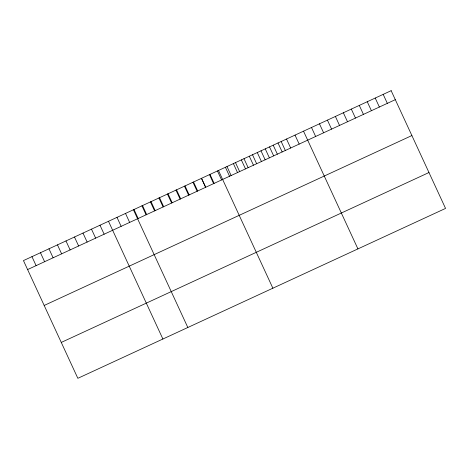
<?xml version="1.0" encoding="UTF-8"?>
<svg xmlns="http://www.w3.org/2000/svg" width="469" height="469" viewBox="0 0 469 469"><rect width="100%" height="100%" fill="white"/><g stroke="black" fill="none" stroke-linecap="round" stroke-linejoin="round"><path stroke-width="0.7" d="M27.601 269.569L395.303 99.668M44.18 305.454L411.882 135.553M61.263 342.429L428.971 172.528M383.185 94.369L387.335 103.35M375.223 98.05L379.368 107.026M367.256 101.726L371.407 110.707M359.289 105.408L363.44 114.389M351.322 109.089L355.473 118.071M343.355 112.771L347.506 121.752M335.394 116.453L339.538 125.434M327.426 120.134L331.577 129.116M319.459 123.816L323.61 132.791M311.492 127.492L315.643 136.473M303.525 131.173L357.923 248.898M295.024 135.107L299.175 144.083M286.518 139.035L290.669 148.016M281.171 141.503L285.322 150.485M278.011 142.963L282.162 151.944M273.204 145.185L277.355 154.166M269.511 146.897L273.656 155.872M265.243 148.866L269.388 157.848M261.004 150.825L265.155 159.806M257.276 152.548L261.426 161.529M252.498 154.752L256.649 163.734M249.309 156.23L253.459 165.205M243.991 158.686L248.142 167.662M241.342 159.906L245.492 168.887M235.491 162.614L239.636 171.595M233.374 163.587L237.525 172.569M226.984 166.542L231.135 175.523M225.413 167.269L229.558 176.25M218.478 170.476L272.876 288.201M217.446 170.951L221.597 179.932M209.977 174.404L214.122 183.385M209.479 174.632L213.63 183.614M201.512 178.314L205.662 187.295L201.471 178.331M193.545 181.995L197.695 190.971M192.964 182.265L197.115 191.241M185.044 185.923L189.189 194.905M184.458 186.193L188.608 195.174M176.537 189.851L180.688 198.833M175.957 190.121L180.102 199.102M168.031 193.785L172.182 202.76M167.451 194.049L171.601 203.03M159.53 197.713L163.675 206.694M158.944 197.982L163.095 206.964M151.024 201.641L155.175 210.622M150.438 201.91L154.588 210.892M142.517 205.574L146.668 214.55M141.937 205.838L146.088 214.82M134.011 209.502L138.162 218.484M133.43 209.772L187.829 327.497M125.51 213.43L129.655 222.412M117.004 217.364L121.154 226.339M108.497 221.292L162.895 339.017M99.991 225.22L104.141 234.201M91.49 229.153L95.641 238.129M82.984 233.081L87.134 242.063M74.477 237.009L78.628 245.991M65.977 240.943L70.121 249.918M57.47 244.871L61.621 253.852M48.964 248.799L53.114 257.78M40.457 252.732L44.608 261.708M31.956 256.66L36.107 265.642M391.152 90.687L23.45 260.588L77.848 378.313L445.55 208.412L391.152 90.687"/></g></svg>
